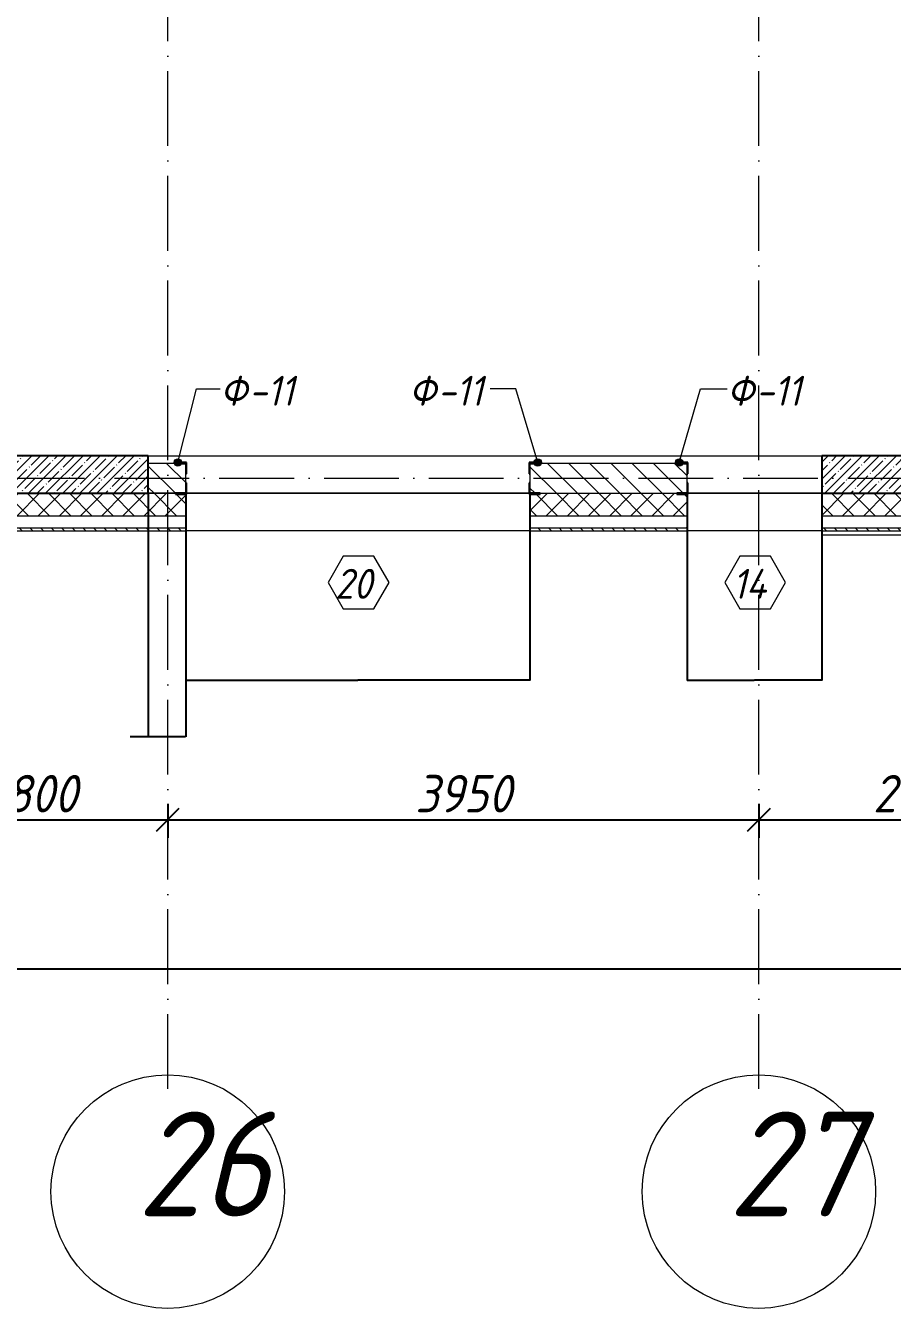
# Model space of a CAD drawing. Header units: millimetres. Extents: x 12986 to 523328, y -9759 to 30092.
# Drawn here: x 155708 to 161499, y -5546 to 3025 of the extents above; entities that cross this region are included whole.
import ezdxf

# ---------------------------------------------------------------- set-up
doc = ezdxf.new("R2010")
doc.units = ezdxf.units.MM
doc.linetypes.add('50_200_ШТРИХ_1Т_ш5_п1_п1_', pattern=[700.0000000000001, 500.0000000000001, -100, 0, -100])
for name, color, linetype, lineweight in [('A-ANNO-DIMS', 7, 'Continuous', 9), ('A-GENM-1', 7, 'Continuous', 25), ('A-GENM-IDEN', 7, 'Continuous', 9), ('A-GLAZ-IDEN', 7, 'Continuous', 9), ('A-WALL', 7, 'Continuous', 5), ('A-WALL-8', 7, 'Continuous', 9), ('A-WALL-FNSH-1', 7, 'Continuous', 9), ('A-WALL-PATT-1', 7, 'Continuous', 5), ('I-WALL', 7, 'Continuous', 5), ('S-COLS', 7, 'Continuous', 9), ('S-COLS-1', 7, 'Continuous', 5), ('S-COLS-2', 7, 'Continuous', 25), ('Оси', 7, 'Continuous', 9), ('Оси-1', 7, 'Continuous', 20), ('Оси-2', 7, '50_200_ШТРИХ_1Т_ш5_п1_п1_', 9)]:
    doc.layers.add(name, color=color, linetype=linetype, lineweight=lineweight)
for name, color, linetype, lineweight, true_color in [('A-WALL-2', 7, 'Continuous', 13, 0x000000), ('A-WALL-3', 7, 'Continuous', 5, 0x000000), ('A-WALL-PATT-2', 7, 'Continuous', 5, 0xce0000)]:
    doc.layers.add(name, color=color, linetype=linetype, lineweight=lineweight, true_color=true_color)
doc.styles.add('ISOCPEUR_I_1', font='isocpeui.ttf', dxfattribs={"width": 0.9, "height": 249.9999999999997})
doc.styles.add('ISOCPEUR_I_3', font='isocpeui.ttf', dxfattribs={"width": 0.9, "height": 200})
doc.dimstyles.new('ISO-2_5_0_9К_БОЛЬШОЙ__с_подложкой_', dxfattribs={"dimscale": 304.8, "dimtxt": 248.9952939525788, "dimasz": 0.4921259842519685, "dimexe": 0.3937007874015748, "dimexo": 0, "dimgap": 0.1640419947506562, "dimtad": 1, "dimdec": 0, "dimzin": 0, "dimdsep": 46, "dimtxsty": 'ISOCPEUR_I_1', "dimblk1": 'OBLIQUE', "dimblk2": 'OBLIQUE', "dimsah": 1, "dimcen": 0.09, "dimdle": 0.3937007874015748, "dimazin": 0, "dimtfac": 1, "dimtdec": 4, "dimtix": 1, "dimtmove": 0, "dimatfit": 3, "dimfxl": 1, "dimtvp": 1, "dimtfill": 1, "dimtolj": 1, "dimtzin": 0, "dimarcsym": 2})
doc.dimstyles.new('ISO-2_5_0_9К_БОЛЬШОЙ__с_подложкой__2', dxfattribs={"dimscale": 304.8, "dimtxt": 248.9952939525788, "dimasz": 0.4921259842519685, "dimexe": 0.3937007874015748, "dimexo": 0, "dimgap": 0.1640419947506562, "dimtad": 1, "dimdec": 0, "dimzin": 0, "dimdsep": 46, "dimtxsty": 'ISOCPEUR_I_1', "dimblk1": 'OBLIQUE', "dimblk2": 'OBLIQUE', "dimsah": 1, "dimcen": 0.09, "dimdle": 0.3937007874015748, "dimazin": 0, "dimtfac": 1, "dimtdec": 4, "dimtix": 1, "dimtmove": 2, "dimatfit": 3, "dimfxl": 1, "dimtvp": 1, "dimtfill": 1, "dimtolj": 1, "dimtzin": 0, "dimarcsym": 2})
doc.dimstyles.get("Standard").update_dxf_attribs({"dimtxt": 0.18, "dimasz": 0.18, "dimexe": 0.18, "dimexo": 0.0625, "dimgap": 0.09, "dimtad": 0, "dimtih": 1, "dimtoh": 1, "dimdec": 4, "dimzin": 0, "dimdsep": 46, "dimtxsty": 'Standard', "dimcen": 0.09, "dimadec": 0, "dimazin": 0, "dimtfac": 1, "dimtdec": 4, "dimtofl": 0, "dimtmove": 0, "dimatfit": 3, "dimfxl": 1, "dimtolj": 1, "dimtzin": 0, "dimarcsym": 0})

# ---------------------------------------------------------------- blocks, each defined once
blk = doc.blocks.new('BSC_Колонна _Прямоугольная - 250х900-23282983-АР1_Кладочный план 1 этажа')
at = {"layer": 'S-COLS-1'}
h = blk.add_hatch(dxfattribs=at)
h.set_pattern_fill('FP_33', color=256, style=0, pattern_type=2)
h.set_pattern_definition([(45, (-99480, -25), (-57.02462636878913, 57.02462636878913), []), (45, (-99422.975, -25), (-57.02462636878913, 57.02462636878913), [100.806, -20.161, 3.353, -16.808])])
h.paths.add_polyline_path([(-449.9999999998977, -125.0000000000062), (450.0000000000883, -124.9999999999976), (450.0000000000883, 124.9999999999889), (-449.9999999998977, 124.9999999999889)], flags=0)
at = {"layer": 'S-COLS-2'}
for p, q in [((449.9999999999999, 125), (-450.0000000000001, 124.9999999999994)), ((-450.0000000000001, 124.9999999999994), (-449.9999999999953, -124.9999999999999)), ((449.9999999999998, -124.999999999992), (449.9999999999999, 125)), ((-449.9999999999953, -124.9999999999999), (449.9999999999998, -124.999999999992))]:
    blk.add_line(p, q, dxfattribs=at)
blk = doc.blocks.new('BSC_Колонна _Прямоугольная - 250х900-V17-АР1_Кладочный план 1 этажа')
at = {"layer": 'S-COLS-1'}
h = blk.add_hatch(dxfattribs=at)
h.set_pattern_fill('FP_35', color=256, style=0, pattern_type=2)
h.set_pattern_definition([(45, (-94080, -25), (-57.02462636878913, 57.02462636878913), []), (45, (-94022.975, -25), (-57.02462636878913, 57.02462636878913), [100.806, -20.161, 3.353, -16.808])])
h.paths.add_polyline_path([(-449.9999999998803, -125.0000000000062), (450.0000000000883, -124.9999999999976), (450.0000000000883, 124.9999999999889), (-449.9999999998803, 124.9999999999889)], flags=0)
at = {"layer": 'S-COLS-2'}
for p, q in [((449.9999999999999, 125), (-450.0000000000001, 124.9999999999994)), ((-450.0000000000001, 124.9999999999994), (-449.9999999999953, -124.9999999999999)), ((449.9999999999998, -124.999999999992), (449.9999999999999, 125)), ((-449.9999999999953, -124.9999999999999), (449.9999999999998, -124.999999999992))]:
    blk.add_line(p, q, dxfattribs=at)
blk = doc.blocks.new('Фахверк_СКБ_Уголок - Ф-11_200х2500 h-26914022-АР1_Кладочный план 1 этажа')
at = {"layer": 'A-GENM-1'}
for p, q in [((199.9999999999932, 156.0000000000034), (124.9999999999923, 156.0000000000034)), ((124.9999999999923, 156.0000000000034), (124.9999999999923, 81.00000000000361)), ((130.9999999999933, 81.00000000000361), (130.9999999999933, 150.0000000000029)), ((130.9999999999933, 150.0000000000029), (199.9999999999932, 150.0000000000029)), ((199.9999999999932, 150.0000000000029), (199.9999999999932, 156.0000000000034)), ((124.9999999999923, 81.00000000000361), (130.9999999999933, 81.00000000000361)), ((130.9999999999926, 19.00000000000922), (124.9999999999923, 19.00000000000922)), ((124.9999999999923, 19.00000000000922), (124.9999999999923, -55.99999999999103)), ((130.9999999999926, -49.99999999999053), (130.9999999999926, 19.00000000000922)), ((124.9999999999923, -55.99999999999103), (199.9999999999924, -55.99999999999103)), ((199.9999999999924, -49.99999999999053), (130.9999999999926, -49.99999999999053)), ((199.9999999999924, -55.99999999999103), (199.9999999999924, -49.99999999999053))]:
    blk.add_line(p, q, dxfattribs=at)
blk = doc.blocks.new('Ось сетки - Круг_Ø6_00__ISO-2_5_0_9K_ кружки поменьше-23056867-АР1_Кладочный план 1 этажа')
at = {"layer": 'Оси-1'}
blk.add_circle((0, 0), 2.600000000000002, dxfattribs=at)
blk = doc.blocks.new('_Oblique')
at = {"color": 0, "linetype": 'ByBlock', "lineweight": -2}
blk.add_line((-0.5, -0.5), (0.5, 0.5), dxfattribs=at)
blk = doc.blocks.new('DIMBLOCK45-АР1_Кладочный план 1 этажа')
at = {"layer": 'A-ANNO-DIMS', "color": 0, "lineweight": -2, "transparency": 16777216}
for p, q in [((154856.8932504238, -2175.937461244438), (154856.8932504238, -2402.003478422513)), ((156656.8932504233, -2175.937461244444), (156656.8932504233, -2402.003478422513)), ((154736.8932504238, -2282.003478422513), (156776.8932504233, -2282.003478422513))]:
    blk.add_line(p, q, dxfattribs=at)
at = {"layer": 'Defpoints', "color": 0, "transparency": 16777216}
for p in [(154856.8932504238, -2175.937461244438), (156656.8932504233, -2175.937461244444), (156656.8932504233, -2282.003478422513)]:
    blk.add_point(p, dxfattribs=at)
at = {"layer": 'A-ANNO-DIMS', "color": 0, "lineweight": -2, "transparency": 16777216, "xscale": 150, "yscale": 150, "zscale": 150, "rotation": 180}
blk.add_blockref('_Oblique', (154856.8932504238, -2282.003478422513), dxfattribs=at)
at = {"layer": 'A-ANNO-DIMS', "color": 0, "lineweight": -2, "transparency": 16777216, "xscale": 150, "yscale": 150, "zscale": 150}
blk.add_blockref('_Oblique', (156656.8932504233, -2282.003478422513), dxfattribs=at)
at = {"layer": 'A-ANNO-DIMS', "color": 0, "transparency": 16777216, "insert": (155756.8932504235, -2107.003478422513), "char_height": 249.9999999999997, "width": 701.0175198972601, "attachment_point": 5, "style": 'ISOCPEUR_I_1', "bg_fill": 3, "box_fill_scale": 1.1, "bg_fill_color": 256, "bg_fill_true_color": 13158600, "bg_fill_transparency": 0}
blk.add_mtext('\\A1;1800', dxfattribs=at)
blk = doc.blocks.new('DIMBLOCK46-АР1_Кладочный план 1 этажа')
at = {"layer": 'A-ANNO-DIMS', "color": 0, "lineweight": -2, "transparency": 16777216}
for p, q in [((156656.8932504233, -2175.937461244444), (156656.8932504233, -2402.003478422513)), ((160606.8932504233, -2175.937461244456), (160606.8932504233, -2402.003478422513)), ((156536.8932504233, -2282.003478422513), (160726.8932504233, -2282.003478422513))]:
    blk.add_line(p, q, dxfattribs=at)
at = {"layer": 'Defpoints', "color": 0, "transparency": 16777216}
for p in [(156656.8932504233, -2175.937461244444), (160606.8932504233, -2175.937461244456), (160606.8932504233, -2282.003478422513)]:
    blk.add_point(p, dxfattribs=at)
at = {"layer": 'A-ANNO-DIMS', "color": 0, "lineweight": -2, "transparency": 16777216, "xscale": 150, "yscale": 150, "zscale": 150, "rotation": 180}
blk.add_blockref('_Oblique', (156656.8932504233, -2282.003478422513), dxfattribs=at)
at = {"layer": 'A-ANNO-DIMS', "color": 0, "lineweight": -2, "transparency": 16777216, "xscale": 150, "yscale": 150, "zscale": 150}
blk.add_blockref('_Oblique', (160606.8932504233, -2282.003478422513), dxfattribs=at)
at = {"layer": 'A-ANNO-DIMS', "color": 0, "transparency": 16777216, "insert": (158631.8932504233, -2107.003478422513), "char_height": 249.9999999999997, "width": 758.4779723478551, "attachment_point": 5, "style": 'ISOCPEUR_I_1', "bg_fill": 3, "box_fill_scale": 1.1, "bg_fill_color": 256, "bg_fill_true_color": 13158600, "bg_fill_transparency": 0}
blk.add_mtext('\\A1;3950', dxfattribs=at)
blk = doc.blocks.new('DIMBLOCK47-АР1_Кладочный план 1 этажа')
at = {"layer": 'A-ANNO-DIMS', "color": 0, "lineweight": -2, "transparency": 16777216}
for p, q in [((160606.8932504233, -2175.937461244456), (160606.8932504233, -2402.003478422513)), ((162706.8932504233, -2175.937461244463), (162706.8932504233, -2402.003478422513)), ((160486.8932504233, -2282.003478422513), (162826.8932504233, -2282.003478422513))]:
    blk.add_line(p, q, dxfattribs=at)
at = {"layer": 'Defpoints', "color": 0, "transparency": 16777216}
for p in [(160606.8932504233, -2175.937461244456), (162706.8932504233, -2175.937461244463), (162706.8932504233, -2282.003478422513)]:
    blk.add_point(p, dxfattribs=at)
at = {"layer": 'A-ANNO-DIMS', "color": 0, "lineweight": -2, "transparency": 16777216, "xscale": 150, "yscale": 150, "zscale": 150, "rotation": 180}
blk.add_blockref('_Oblique', (160606.8932504233, -2282.003478422513), dxfattribs=at)
at = {"layer": 'A-ANNO-DIMS', "color": 0, "lineweight": -2, "transparency": 16777216, "xscale": 150, "yscale": 150, "zscale": 150}
blk.add_blockref('_Oblique', (162706.8932504233, -2282.003478422513), dxfattribs=at)
at = {"layer": 'A-ANNO-DIMS', "color": 0, "transparency": 16777216, "insert": (161656.8932504233, -2107.003478422513), "char_height": 249.9999999999997, "width": 701.0175198972601, "attachment_point": 5, "style": 'ISOCPEUR_I_1', "bg_fill": 3, "box_fill_scale": 1.1, "bg_fill_color": 256, "bg_fill_true_color": 13158600, "bg_fill_transparency": 0}
blk.add_mtext('\\A1;2100', dxfattribs=at)
blk = doc.blocks.new('DIMBLOCK54-АР1_Кладочный план 1 этажа')
at = {"layer": 'A-ANNO-DIMS', "color": 0, "lineweight": -2, "transparency": 16777216}
for p, q in [((62106.89328478125, -3174.591104927445), (62106.89328478125, -3400.657122105833)), ((187006.893250423, -3174.591104927842), (187006.893250423, -3400.657122105833)), ((61986.89328478125, -3280.657122105833), (122782.6936598567, -3280.657122105833)), ((187126.893250423, -3280.657122105833), (123784.9095689476, -3280.657122105833))]:
    blk.add_line(p, q, dxfattribs=at)
at = {"layer": 'Defpoints', "color": 0, "transparency": 16777216}
for p in [(62106.89328478125, -3174.591104927445), (187006.893250423, -3174.591104927842), (187006.893250423, -3280.657122105833)]:
    blk.add_point(p, dxfattribs=at)
at = {"layer": 'A-ANNO-DIMS', "color": 0, "lineweight": -2, "transparency": 16777216, "xscale": 150, "yscale": 150, "zscale": 150, "rotation": 180}
blk.add_blockref('_Oblique', (62106.89328478125, -3280.657122105833), dxfattribs=at)
at = {"layer": 'A-ANNO-DIMS', "color": 0, "lineweight": -2, "transparency": 16777216, "xscale": 150, "yscale": 150, "zscale": 150}
blk.add_blockref('_Oblique', (187006.893250423, -3280.657122105833), dxfattribs=at)
at = {"layer": 'A-ANNO-DIMS', "color": 0, "transparency": 16777216, "insert": (122732.1812708764, -2904.04318550504), "char_height": 249.9999999999997, "width": 1103.240687051426, "attachment_point": 1, "line_spacing_factor": 1.149209049011902, "style": 'ISOCPEUR_I_1', "bg_fill": 3, "box_fill_scale": 1.1, "bg_fill_color": 256, "bg_fill_true_color": 13158600, "bg_fill_transparency": 0}
blk.add_mtext('\\A1;124900', dxfattribs=at)
blk = doc.blocks.new('AAR_СКБ_Марка_Окна_Перемычка и проем - Марка проема-25443838-АР1_Кладочный план 1 этажа')
at = {"layer": 'A-GLAZ-IDEN'}
for p, q in [((-0.9678758116687644, -0.9840735043145652), (-1.985527685054408, -2.746698253436142)), ((1.067427935102521, -0.9840735043145681), (-0.9678758116687641, -0.9840735043145654)), ((2.085079808488153, -2.746698253436158), (1.067427935102521, -0.9840735043145679)), ((-1.985527685054408, -2.74669825343614), (-0.967875811668773, -4.509323002557723)), ((1.067427935102504, -4.50932300255773), (2.085079808488153, -2.746698253436157)), ((-0.9678758116687729, -4.509323002557723), (1.067427935102504, -4.50932300255773))]:
    blk.add_line(p, q, dxfattribs=at)
blk = doc.blocks.new('DIMBLOCK339-АР1_Кладочный план 1 этажа')
at = {"layer": 'A-ANNO-DIMS', "color": 0, "lineweight": -2, "transparency": 16777216}
for p, q in [((156526.893302664, -100.0625000019388), (156526.893302664, -1727.703632174049)), ((156776.893332433, -103.1103798083384), (156776.893332433, -1727.703632174049)), ((156526.893302664, -1727.523632174049), (156405.1320734018, -1727.523632174049)), ((156776.713332433, -1727.523632174049), (156527.073302664, -1727.523632174049))]:
    blk.add_line(p, q, dxfattribs=at)
at = {"layer": 'A-ANNO-DIMS', "color": 0, "transparency": 16777216}
for points in [[(156527.073302664, -1727.493632174049), (156527.073302664, -1727.553632174049), (156526.893302664, -1727.523632174049)], [(156776.713332433, -1727.493632174049), (156776.713332433, -1727.553632174049), (156776.893332433, -1727.523632174049)]]:
    blk.add_solid(points, dxfattribs=at)
at = {"layer": 'Defpoints', "color": 0, "transparency": 16777216}
for p in [(156526.893302664, -100.0000000019388), (156776.893332433, -103.0478798083384), (156776.893332433, -1727.523632174049)]:
    blk.add_point(p, dxfattribs=at)
at = {"layer": 'A-ANNO-DIMS', "color": 0, "transparency": 16777216, "insert": (156176.9436816974, -1727.403632174049), "char_height": 0.18, "width": 455.0867834087132, "attachment_point": 1, "line_spacing_factor": 1.149209049011902}
blk.add_mtext('\\A1;250.0000', dxfattribs=at)
blk = doc.blocks.new('DIMBLOCK340-АР1_Кладочный план 1 этажа')
at = {"layer": 'A-ANNO-DIMS', "color": 0, "lineweight": -2, "transparency": 16777216}
for p, q in [((156776.893332433, -103.1103798083384), (156776.893332433, -1349.971120667365)), ((159076.893332433, -103.1105000019388), (159076.893332433, -1349.971120667365)), ((156777.0733324329, -1349.791120667365), (157926.173332433, -1349.791120667365)), ((159076.713332433, -1349.791120667365), (157927.613332433, -1349.791120667365))]:
    blk.add_line(p, q, dxfattribs=at)
at = {"layer": 'A-ANNO-DIMS', "color": 0, "transparency": 16777216}
for points in [[(156777.0733324329, -1349.761120667365), (156777.0733324329, -1349.821120667365), (156776.893332433, -1349.791120667365)], [(159076.713332433, -1349.761120667365), (159076.713332433, -1349.821120667365), (159076.893332433, -1349.791120667365)]]:
    blk.add_solid(points, dxfattribs=at)
at = {"layer": 'Defpoints', "color": 0, "transparency": 16777216}
for p in [(156776.893332433, -103.0478798083384), (159076.893332433, -103.0480000019388), (159076.893332433, -1349.791120667365)]:
    blk.add_point(p, dxfattribs=at)
at = {"layer": 'A-ANNO-DIMS', "color": 0, "transparency": 16777216, "insert": (157926.893332433, -1349.791120667365), "char_height": 0.18, "width": 606.7823778782843, "attachment_point": 5}
blk.add_mtext('\\A1;2300.0000', dxfattribs=at)
blk = doc.blocks.new('DIMBLOCK341-АР1_Кладочный план 1 этажа')
at = {"layer": 'A-ANNO-DIMS', "color": 0, "lineweight": -2, "transparency": 16777216}
for p, q in [((160126.8933324331, -103.110500001942), (160126.8933324331, -1349.971120667365)), ((161026.8933324331, -103.110500001945), (161026.8933324331, -1349.971120667365)), ((160127.0733324331, -1349.791120667365), (160576.2633324331, -1349.791120667365)), ((161026.7133324331, -1349.791120667365), (160577.5233324331, -1349.791120667365))]:
    blk.add_line(p, q, dxfattribs=at)
at = {"layer": 'A-ANNO-DIMS', "color": 0, "transparency": 16777216}
for points in [[(160127.0733324331, -1349.761120667365), (160127.0733324331, -1349.821120667365), (160126.8933324331, -1349.791120667365)], [(161026.7133324331, -1349.761120667365), (161026.7133324331, -1349.821120667365), (161026.8933324331, -1349.791120667365)]]:
    blk.add_solid(points, dxfattribs=at)
at = {"layer": 'Defpoints', "color": 0, "transparency": 16777216}
for p in [(160126.8933324331, -103.048000001942), (161026.8933324331, -103.048000001945), (161026.8933324331, -1349.791120667365)]:
    blk.add_point(p, dxfattribs=at)
at = {"layer": 'A-ANNO-DIMS', "color": 0, "transparency": 16777216, "insert": (160576.8933324331, -1349.791120667365), "char_height": 0.18, "width": 455.0867834087132, "attachment_point": 5}
blk.add_mtext('\\A1;900.0000', dxfattribs=at)

msp = doc.modelspace()

# ---------------------------------------------------------------- hatches: boundary and pattern name
at = {"layer": 'A-GENM-IDEN'}
h = msp.add_hatch(color=256, dxfattribs=at)
edge = h.paths.add_edge_path(flags=0)
edge.add_arc((156724.5599990996, 106.0000053352844), 25.0000000000041, 0, 360)
h = msp.add_hatch(color=256, dxfattribs=at)
edge = h.paths.add_edge_path(flags=0)
edge.add_arc((159129.2266657663, 106.0000053352613), 25.00000000000076, 0, 360)
h = msp.add_hatch(color=256, dxfattribs=at)
edge = h.paths.add_edge_path(flags=0)
edge.add_arc((160074.5600467537, 106.0000053352736), 24.99999999999827, 0, 360)
at = {"layer": 'A-WALL-PATT-1'}
h = msp.add_hatch(dxfattribs=at)
h.set_pattern_fill('FP_2', color=256, style=0, pattern_type=2)
h.set_pattern_definition([(45, (61996.89328478048, 0), (-70.71067811865476, 70.71067811865476), []), (135, (61996.89328478048, 0), (-70.71067811865476, -70.71067811865474), [])])
h.paths.add_polyline_path([(181257.8933145503, -249.9999946647175), (181326.8933145503, -249.9999946647175), (181326.3715754198, -105.9999946647935), (181257.8933145503, -105.9999946647935), (181257.8933145503, -99.99999466470824), (179926.8933324328, -99.9999946646476), (179926.8933324328, -249.9999946646568), (180503.6023421914, -249.9999946646741)], flags=0)
h.paths.add_polyline_path([(178045.8933324328, -249.9999946647175), (179026.8933324328, -249.9999946647175), (179026.3715933023, -105.9999946647849), (178957.8933324328, -105.9999946647849), (178957.8933324328, -99.9999946646476), (178045.8933324328, -99.9999946646476), (178045.8933324328, -105.9999946647935), (177976.8933324328, -105.9999946647935), (177976.8933324328, -249.9999946647175)], flags=0)
h.paths.add_polyline_path([(187076.8932847814, -249.9999946647175), (187076.8932847814, -99.99999466471691), (185595.8932958361, -99.99999466471691), (185595.8932958361, -105.9999946648108), (185526.8932958361, -105.9999946648108), (185526.8932958361, -249.9999946647175), (186632.6648421914, -249.9999946647175)], flags=0)
h.paths.add_polyline_path([(170026.8932847804, -249.9999946647175), (170026.8932847804, -99.9999946646476), (169126.8932847813, -99.9999946646476), (169126.8932847813, -249.9999946646568), (169777.7429671914, -249.9999946647001)], flags=0)
h.paths.add_polyline_path([(174526.8932668989, -249.9999946647175), (175676.8933324328, -249.9999946646568), (175676.3715933023, -105.9999946647762), (175607.8933324327, -105.9999946647762), (175607.8933324327, -99.9999946646476), (174526.8932668989, -99.9999946646476)], flags=0)
h.paths.add_polyline_path([(183226.893295836, -249.9999946647175), (183226.3715567056, -105.9999946647935), (183157.893295836, -105.9999946647935), (183157.893295836, -99.99999466471691), (182226.8933145503, -99.99999466471691), (182226.8933145503, -249.9999946647175), (183157.893295836, -249.9999946647175)], flags=0)
h.paths.add_polyline_path([(163648.6804671914, -249.9999946646568), (164876.8932550123, -249.9999946646568), (164876.371545651, -105.9999946647415), (164807.8932847814, -105.9999946647415), (164807.8932847814, -99.9999946646476), (162895.8932847813, -99.9999946646476), (162895.8932847813, -105.9999946647502), (162826.8933503155, -105.9999946647502), (162826.8933503155, -249.9999946646568), (162895.8932847813, -249.9999946646568)], flags=0)
h.paths.add_polyline_path([(168213.8498065205, -249.9999946646568), (168226.8932847814, -249.9999946646568), (168226.371545651, -105.9999946647589), (168157.8932847814, -105.9999946647589), (168157.8932847814, -99.9999946646476), (167245.8932550124, -99.9999946646476), (167245.8932550124, -105.9999946647589), (167176.8932550124, -105.9999946647589), (167176.8932550124, -249.9999946646568), (168157.8932847814, -249.9999946646568)], flags=0)
h.paths.add_polyline_path([(173626.893266899, -249.9999946646568), (173626.3715277685, -105.9999946647762), (173557.8932668989, -105.9999946647762), (173557.8932668989, -99.9999946646476), (172795.8932251743, -99.9999946646476), (172795.8932251743, -105.9999946647762), (172726.8932251743, -105.9999946647762), (172726.8932251743, -249.9999946646568), (173613.8497886381, -249.9999946646568)], flags=0)
h.paths.add_polyline_path([(171476.8932847804, -249.9999946646568), (171826.8932251743, -249.9999946645788), (171826.3714860439, -105.9999946647675), (171757.8932251743, -105.9999946647675), (171757.8932251743, -99.9999946646476), (171545.8931954053, -99.9999946646476), (171545.8931954053, -105.9999946647762), (171476.8932847804, -105.9999946647762)], flags=0)
h.paths.add_polyline_path([(160126.8933324332, -249.9999946645788), (160126.3716409567, -105.9999946647329), (160057.8933800872, -105.9999946647329), (160057.8933800872, -99.9999946646476), (159145.8933324331, -99.9999946646476), (159145.8933324331, -105.9999946647329), (159076.8933324331, -105.9999946647329), (159076.8933324331, -249.9999946645788), (159145.8933324331, -249.9999946645788)], flags=0)
h.paths.add_polyline_path([(154455.0867171914, -249.9999946645788), (154726.8933324331, -249.9999946645788), (154726.3715933026, -105.9999946647069), (154657.893332433, -105.9999946647069), (154657.893332433, -99.9999946645783), (154001.8933324331, -99.9999946645783), (154001.8933324331, -105.9999946647155), (153926.8933324316, -105.9999946647155), (153926.8933324316, -249.9999946645788)], flags=0)
h.paths.add_polyline_path([(156526.893302664, -249.9999946645788), (156776.893332433, -249.9999946645788), (156776.3715933026, -105.9999946647155), (156707.8933324331, -105.9999946647155), (156707.8933324331, -99.9999946645783), (155626.8933733528, -100.0000000019437), (155626.8933324331, -249.9999946645788)], flags=0)
h.paths.add_polyline_path([(161026.8933324332, -249.9999946645788), (161926.8932847818, -249.9999837422959), (161926.8932847818, -99.9999946646476), (161026.8933644569, -100.0000000019437)], flags=0)
h.paths.add_polyline_path([(151206.8932847818, -249.9999946645788), (153026.8933324316, -249.9999946645788), (153026.8933324316, -99.9999946645783), (151206.8932847818, -99.9999946645783)], flags=0)
h = msp.add_hatch(dxfattribs=at)
h.set_pattern_fill('FP_18', color=256, style=0, pattern_type=2)
h.set_pattern_definition([(135, (61996.89328478048, 0), (-35.35533905932738, -35.35533905932737), [])])
h.paths.add_polyline_path([(179026.8933324328, -349.9999946646947), (179026.8933324328, -329.9999946646993), (177976.8933324328, -329.99999466463), (177976.8933324328, -349.9999946646947), (178971.3367171914, -349.9999946646947)], flags=0)
h.paths.add_polyline_path([(175676.8933324328, -349.9999946646947), (175676.8933324328, -329.9999946646993), (174526.8932668989, -329.99999466463), (174526.8932668989, -349.9999946646947)], flags=0)
h.paths.add_polyline_path([(187226.8932847814, -349.9999946646947), (187306.8932847814, -349.9999946646947), (187306.8932847814, -329.9999946646993), (185526.8932958361, -329.9999946646993), (185526.8932958361, -349.9999946646947), (187076.8932847814, -349.9999946646947)], flags=0)
h.paths.add_polyline_path([(173626.8932668989, -349.9999946646947), (173626.8932668989, -329.9999946646993), (172726.8932251743, -329.99999466463), (172726.8932251743, -349.9999946646254), (172842.2742171914, -349.9999946646341)], flags=0)
h.paths.add_polyline_path([(179926.8933324328, -349.9999946646947), (181326.8933145503, -349.9999946646947), (181326.8933145503, -329.9999946646993), (179926.8933324328, -329.9999946646993)], flags=0)
h.paths.add_polyline_path([(182226.8933145503, -349.9999946646947), (183226.893295836, -349.9999946646947), (183226.893295836, -329.9999946646993), (182226.8933145503, -329.9999946646993)], flags=0)
h.paths.add_polyline_path([(154726.8933324331, -349.9999946646254), (154726.8933324331, -329.9999946645607), (153926.8933324316, -329.99999466463), (153926.8933324316, -349.9999946646254), (154455.0867171914, -349.9999946646254)], flags=0)
h.paths.add_polyline_path([(156776.893332433, -349.9999946646254), (156776.893332433, -329.99999466463), (155626.8933324331, -329.9999946645607), (155626.8933324331, -349.9999946646254)], flags=0)
h.paths.add_polyline_path([(169777.7429671914, -349.9999946646254), (170026.8932847804, -349.9999946646254), (170026.8932847804, -329.99999466463), (169126.8932847813, -329.99999466463), (169126.8932847813, -349.9999946646254)], flags=0)
h.paths.add_polyline_path([(159076.8933324331, -349.9999946646254), (160126.8933324332, -349.9999946646254), (160126.8933324332, -329.99999466463), (159076.8933324331, -329.99999466463)], flags=0)
h.paths.add_polyline_path([(161026.8933324332, -349.9999946646254), (161926.8933503155, -349.9999946646254), (161926.8933503155, -329.99999466463), (161026.8933324332, -329.99999466463)], flags=0)
h.paths.add_polyline_path([(162826.8933503155, -349.9999946646254), (164876.8932550124, -349.9999946646254), (164876.8932550124, -329.99999466463), (162826.8933503155, -329.99999466463)], flags=0)
h.paths.add_polyline_path([(153026.8933324316, -349.9999946646254), (153026.8933324316, -329.9999946645607), (151106.8932847818, -329.9999946645607), (151106.8932847818, -349.9999946645561), (151390.5554671914, -349.9999946645648)], flags=0)
h.paths.add_polyline_path([(168226.8932847814, -349.9999946646254), (168226.8932847814, -329.99999466463), (167176.8932550124, -329.99999466463), (167176.8932550124, -349.9999946646254)], flags=0)
h.paths.add_polyline_path([(171476.8932847804, -349.9999946646254), (171826.8932251743, -349.9999946646254), (171826.8932251743, -329.99999466463), (171476.8932847804, -329.9999946646993)], flags=0)
at = {"layer": 'A-WALL-PATT-2'}
h = msp.add_hatch(dxfattribs=at)
h.set_pattern_fill('FP_3', color=256, style=0, pattern_type=2)
h.set_pattern_definition([(135, (61996.89328478048, 0), (-70.71067811865476, -70.71067811865474), [])])
h.paths.add_polyline_path([(181257.8933145503, -99.99999466478621), (181326.8933145503, -99.99999466478621), (181326.8933145503, 100.0000053351683), (180826.8933324328, 100.0000053351683), (180826.8933324328, -99.99999466478621), (181126.8933145503, -99.99999466478621)], flags=0)
h.paths.add_polyline_path([(173626.8932668989, -99.99999466478621), (173626.8932668989, 100.0000053352376), (172726.8932251743, 100.0000053352376), (172726.8932251743, -99.99999466478621), (173557.8932668989, -99.99999466478621)], flags=0)
h.paths.add_polyline_path([(185726.8932847814, -99.99999466478621), (185726.8932847814, 100.0000053351683), (185526.8932958361, 100.0000053351683), (185526.8932958361, -99.99999466478621), (185595.8932958361, -99.99999466478621)], flags=0)
h.paths.add_polyline_path([(175426.8932668989, -99.99999466478621), (175676.8933324328, -99.99999466478621), (175676.8933324328, 100.0000053352376), (175426.8932668989, 100.0000053352376)], flags=0)
h.paths.add_polyline_path([(171826.8932251743, -99.99999466478621), (171826.8932251743, 100.0000053351856), (171476.8932847804, 100.0000053352376), (171476.8932847804, -99.99999466478621), (171757.8932251743, -99.99999466478621)], flags=0)
h.paths.add_polyline_path([(183226.893295836, -99.99999466478621), (183226.893295836, 100.0000053351683), (183126.8933145503, 100.0000053351683), (183126.8933145503, -99.99999466478621), (183157.893295836, -99.99999466478621)], flags=0)
h.paths.add_polyline_path([(167245.8932550124, -99.99999466478621), (168226.8932847814, -99.99999466478621), (168226.8932847814, 100.0000053352376), (167176.8932550124, 100.0000053352376), (167176.8932550124, -99.99999466478621)], flags=0)
h.paths.add_polyline_path([(177976.8933324328, -99.99999466478621), (179026.8933324328, -99.99999466478621), (179026.8933324328, 100.0000053352376), (177976.8933324328, 100.0000053352376), (177976.8933324328, -30.99999466479323)], flags=0)
h.paths.add_polyline_path([(164876.8932550124, -99.99999466471691), (164876.8932550124, 100.0000053352376), (164626.8933324313, 100.0000053352376), (164626.8933324313, -99.99999466471691), (164807.8932847814, -99.99999466471691)], flags=0)
h.paths.add_polyline_path([(163726.8933324313, -99.99999466471691), (163726.8933324313, 100.0000053352376), (162826.8933503155, 100.0000053352376), (162826.8933503155, -99.99999466471691), (163648.6804671914, -99.99999466471691)], flags=0)
h.paths.add_polyline_path([(159076.8933324331, -99.99999466471691), (160126.8933324332, -99.99999466471691), (160126.8933324332, 100.0000053352376), (159076.8933324331, 100.0000053352376), (159076.8933324331, -30.99999466472393)], flags=0)
h.paths.add_polyline_path([(153932.893332433, -99.99999466471691), (154726.8933324331, -99.99999466471691), (154726.8933324331, 100.0000053353069), (153932.893332433, 100.0000053353069), (153932.893332433, 31.0000053352793), (153926.8933324316, 31.0000053352793), (153926.8933324316, -30.99999466471527), (153932.8933324331, -30.99999466471527), (153932.8933324331, -87.99998894338682)], flags=0)
h.paths.add_polyline_path([(156707.8933324331, -99.99999466471691), (156776.893332433, -99.99999466471691), (156776.893332433, 100.0000053353069), (156526.893302664, 100.0000053353069), (156526.893302664, -99.99999466471691)], flags=0)

# ---------------------------------------------------------------- linework, layer by layer
at = {"layer": 'A-GENM-IDEN'}
for p, q in [((156724.5599990996, 106.0000053352844), (156848.2874614236, 597.3928384053755)), ((156848.2874614236, 597.3928384053755), (157007.5649237476, 597.3928384053755)), ((158982.3050424746, 597.3928384053766), (158811.7588110324, 597.3928384053766)), ((159129.2266657663, 106.0000053352613), (158982.3050424746, 597.3928384053766)), ((160074.5600467537, 106.0000053352736), (160216.8919404109, 597.3928384053766)), ((160216.8919404109, 597.3928384053766), (160394.7738340682, 597.3928384053766))]:
    msp.add_line(p, q, dxfattribs=at)
for centre, radius in [((156724.5599990996, 106.0000053352844), 25.0000000000041), ((159129.2266657663, 106.0000053352613), 25.00000000000076), ((160074.5600467537, 106.0000053352736), 24.99999999999827)]:
    msp.add_circle(centre, radius, dxfattribs=at)
at = {"layer": 'A-WALL'}
for p, q in [((156707.893332433, -99.9999946645783), (156526.893302664, -99.9999946645783)), ((156782.893332433, -99.99999466460727), (159070.893332433, -99.99999466461468)), ((160132.893380087, -99.9999946646181), (161026.8932847817, -99.99999466462098)), ((159076.893332433, -349.9999946646147), (156776.893332433, -349.9999946646073)), ((161026.8933324331, -349.999994664621), (160126.8933324331, -349.9999946646181))]:
    msp.add_line(p, q, dxfattribs=at)
at = {"layer": 'A-WALL-2'}
for p, q in [((156707.893332433, 100.0000053353069), (156526.893302664, 100.0000053353069)), ((160057.893380087, 100.0000053352376), (159145.893332433, 100.0000053352376)), ((156776.893332433, -30.99999466471041), (156776.893332433, 31.00000533528349)), ((159076.893332433, 31.00000533526555), (159076.893332433, -30.99999466472789)), ((160126.8933324331, -30.99999466472789), (160126.8933324331, 31.00000533526554))]:
    msp.add_line(p, q, dxfattribs=at)
at = {"layer": 'A-WALL-3'}
for p, q in [((156526.893302664, -99.99999466471691), (156707.893332433, -99.99999466471691)), ((159145.893332433, -99.99999466471691), (160057.893380087, -99.99999466471691))]:
    msp.add_line(p, q, dxfattribs=at)
at = {"layer": 'A-WALL-8'}
for p, q in [((156776.893332433, -329.99999466463), (156776.893332433, -105.9999946647091)), ((159076.893332433, -105.9999946647275), (159076.893332433, -329.99999466463)), ((160126.8933324331, -329.99999466463), (160126.8933324331, -105.9999946647275)), ((161026.8933324331, -100.0000000019371), (161026.8933324331, -329.99999466463)), ((155626.893332433, -249.9999946645788), (156776.893332433, -249.9999946645788)), ((159076.893332433, -249.9999946645788), (160126.8933324331, -249.9999946645788)), ((161026.8933324331, -249.9999946645788), (161926.8933503154, -249.9999946645788)), ((155626.893332433, -329.9999946645607), (156776.893332433, -329.99999466463)), ((159076.893332433, -329.99999466463), (160126.8933324331, -329.99999466463)), ((161026.8933324331, -329.99999466463), (161926.8933503154, -329.99999466463))]:
    msp.add_line(p, q, dxfattribs=at)
at = {"layer": 'A-WALL-FNSH-1'}
for p, q in [((156776.893332433, -349.9999946646254), (156776.893332433, -329.99999466463)), ((159076.893332433, -329.99999466463), (159076.893332433, -349.9999946646254)), ((160126.8933324331, -349.9999946646254), (160126.8933324331, -329.99999466463)), ((161026.8933324331, -329.99999466463), (161026.8933324331, -349.9999946646254)), ((155626.893332433, -349.9999946646254), (156776.893332433, -349.9999946646254)), ((159076.893332433, -349.9999946646254), (160126.8933324331, -349.9999946646254)), ((161026.8933324331, -349.9999946646254), (161926.8933503154, -349.9999946646254))]:
    msp.add_line(p, q, dxfattribs=at)
at = {"layer": 'I-WALL'}
for p, q in [((156526.893302664, 149.9999999980568), (161026.8932847817, 149.9999999980423)), ((159070.893332433, -100.0000000019514), (156782.893332433, -100.000000001944)), ((161026.8932847817, -100.0000000019577), (160132.893380087, -100.0000000019549)), ((161026.8933324331, -379.9999946646179), (161026.8933324331, -349.9999946646179)), ((161926.8933503154, -379.9999946646266), (161026.8933324331, -379.9999946646179))]:
    msp.add_line(p, q, dxfattribs=at)
at = {"layer": 'Оси-2'}
for p, q in [((156656.8932504233, -4080.000000001946), (156656.8932504233, 28636.9431610661)), ((160606.8932504233, -4080.00000000196), (160606.8932504234, 28636.94316106609)), ((57586.89328478155, -2.642016903582707e-09), (187948.5213125124, -3.0631423513162e-09))]:
    msp.add_line(p, q, dxfattribs=at)

# ---------------------------------------------------------------- block references
at = {"layer": 'A-GENM-1', "rotation": 180}
for p in [(156907.893332433, 50.00000533529229), (160257.893380087, 50.00000533528146)]:
    msp.add_blockref('Фахверк_СКБ_Уголок - Ф-11_200х2500 h-26914022-АР1_Кладочный план 1 этажа', p, dxfattribs=at)
at = {"layer": 'A-GENM-1'}
msp.add_blockref('Фахверк_СКБ_Уголок - Ф-11_200х2500 h-26914022-АР1_Кладочный план 1 этажа', (158945.893332433, -49.99999466474171), dxfattribs=at)
at = {"layer": 'A-GLAZ-IDEN', "xscale": 99.99999999999993, "yscale": 99.99999999999993, "zscale": 99.99999999999993}
for p in [(157926.8933324329, -422.1192241796926), (160576.893332433, -422.119224179701)]:
    msp.add_blockref('AAR_СКБ_Марка_Окна_Перемычка и проем - Марка проема-25443838-АР1_Кладочный план 1 этажа', p, dxfattribs=at)
at = {"layer": 'S-COLS'}
for name, p in [('BSC_Колонна _Прямоугольная - 250х900-V17-АР1_Кладочный план 1 этажа', (156076.893302664, 24.99999999806115)), ('BSC_Колонна _Прямоугольная - 250х900-23282983-АР1_Кладочный план 1 этажа', (161476.8932847817, 24.99999999806092))]:
    msp.add_blockref(name, p, dxfattribs=at)
at = {"layer": 'Оси-1', "xscale": 300, "yscale": 300, "zscale": 99.99999999999993}
for p in [(156656.8932504232, -4766.000000003619), (160606.8932504232, -4766.000000003633)]:
    msp.add_blockref('Ось сетки - Круг_Ø6_00__ISO-2_5_0_9K_ кружки поменьше-23056867-АР1_Кладочный план 1 этажа', p, dxfattribs=at)

# ---------------------------------------------------------------- texts
at = {"layer": 'A-GENM-IDEN', "char_height": 199.9999999999998, "attachment_point": 1, "style": 'ISOCPEUR_I_3'}
for s, insert, width in [('\\fISOCPEUR|b0|i1|c204|p34|;\\W.9;Ф', (157007.5649237476, 685.0074217387088), 230.8859999999998), ('\\fISOCPEUR|b0|i1|c204|p34|;\\W.9;Ф', (158269.5243282738, 685.0074217387097), 230.8859999999998), ('\\fISOCPEUR|b0|i1|c204|p34|;\\W.9;Ф', (160394.7738340682, 685.0074217387097), 230.8859999999998), ('-11', (157198.0649237476, 685.0074217387088), 389.6201249999996), ('-11', (158460.0243282738, 685.0074217387097), 389.6201249999996), ('-11', (160585.2738340682, 685.0074217387097), 389.6201249999996)]:
    msp.add_mtext(s, dxfattribs=dict(at, insert=insert, width=width))
at = {"layer": 'A-GLAZ-IDEN', "char_height": 199.9999999999998, "attachment_point": 1, "style": 'ISOCPEUR_I_3'}
for s, insert, width in [('20', (157774.9948056403, -604.7605984930746), 317.4682499999997), ('14', (160430.8448056404, -604.7605984930829), 303.0378749999996)]:
    msp.add_mtext(s, dxfattribs=dict(at, insert=insert, width=width))
at = {"layer": 'Оси', "char_height": 700, "width": 404.0504999999996, "attachment_point": 1, "style": 'ISOCPEUR_I_1'}
for s, insert in [('26', (156451.9649309062, -4231.225351242855)), ('27', (160401.9649309062, -4231.225351242868))]:
    msp.add_mtext(s, dxfattribs=dict(at, insert=insert))

# ---------------------------------------------------------------- dimensions: what is measured, and where the dimension line sits
at = {"layer": 'A-ANNO-DIMS'}
dim = msp.add_linear_dim(base=(156776.893332433, -1727.523632174049), p1=(156526.893302664, -100.0000000019388), p2=(156776.893332433, -103.0478798083384), dimstyle='Standard', dxfattribs=at)
dim.commit()
dim.dimension.update_dxf_attribs({"geometry": 'DIMBLOCK339-АР1_Кладочный план 1 этажа', "text_midpoint": (156404.4870734018, -1727.523632174049), "dimtype": 160})
for base, p1, p2, picture, middle in [((159076.893332433, -1349.791120667365), (156776.893332433, -103.0478798083384), (159076.893332433, -103.0480000019388), 'DIMBLOCK340-АР1_Кладочный план 1 этажа', (157926.893332433, -1349.791120667365)), ((161026.8933324331, -1349.791120667365), (160126.8933324331, -103.048000001942), (161026.8933324331, -103.048000001945), 'DIMBLOCK341-АР1_Кладочный план 1 этажа', (160576.8933324331, -1349.791120667365))]:
    dim = msp.add_linear_dim(base=base, p1=p1, p2=p2, dimstyle='Standard', dxfattribs=at)
    dim.commit()
    dim.dimension.update_dxf_attribs({"geometry": picture, "text_midpoint": middle})

# ---------------------------------------------------------------- next in the draw order: dimensions: what is measured, and where the dimension line sits
dim = msp.add_linear_dim(base=(156656.8932504233, -2282.003478422513), p1=(154856.8932504238, -2175.937461244438), p2=(156656.8932504233, -2175.937461244444), dimstyle='ISO-2_5_0_9К_БОЛЬШОЙ__с_подложкой_', override={"dimpost": '<>', "dimfxl": 1799.999999999476}, dxfattribs=at)
dim.commit()
dim.dimension.update_dxf_attribs({"geometry": 'DIMBLOCK45-АР1_Кладочный план 1 этажа', "text_midpoint": (155756.8932504235, -2107.003478422513)})
dim = msp.add_linear_dim(base=(187006.893250423, -3280.657122105833), p1=(62106.89328478125, -3174.591104927445), p2=(187006.893250423, -3174.591104927842), dimstyle='ISO-2_5_0_9К_БОЛЬШОЙ__с_подложкой__2', override={"dimpost": '<>', "dimfxl": 124899.9999656418}, dxfattribs=at)
dim.commit()
dim.dimension.update_dxf_attribs({"geometry": 'DIMBLOCK54-АР1_Кладочный план 1 этажа', "text_midpoint": (123283.8016144022, -3070.709852171707), "dimtype": 160})

# ---------------------------------------------------------------- next in the draw order: dimensions: what is measured, and where the dimension line sits
dim = msp.add_linear_dim(base=(160606.8932504233, -2282.003478422513), p1=(156656.8932504233, -2175.937461244444), p2=(160606.8932504233, -2175.937461244456), dimstyle='ISO-2_5_0_9К_БОЛЬШОЙ__с_подложкой_', override={"dimpost": '<>', "dimfxl": 3950}, dxfattribs=at)
dim.commit()
dim.dimension.update_dxf_attribs({"geometry": 'DIMBLOCK46-АР1_Кладочный план 1 этажа', "text_midpoint": (158631.8932504233, -2107.003478422513)})

# ---------------------------------------------------------------- next in the draw order: dimensions: what is measured, and where the dimension line sits
dim = msp.add_linear_dim(base=(162706.8932504233, -2282.003478422513), p1=(160606.8932504233, -2175.937461244456), p2=(162706.8932504233, -2175.937461244463), dimstyle='ISO-2_5_0_9К_БОЛЬШОЙ__с_подложкой_', override={"dimpost": '<>', "dimfxl": 2100}, dxfattribs=at)
dim.commit()
dim.dimension.update_dxf_attribs({"geometry": 'DIMBLOCK47-АР1_Кладочный план 1 этажа', "text_midpoint": (161656.8932504233, -2107.003478422513)})

doc.saveas('drawing.dxf')
